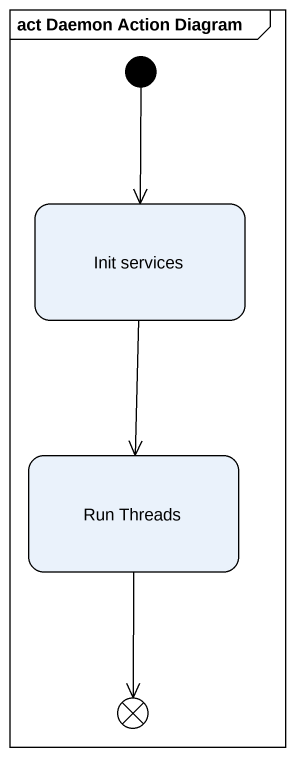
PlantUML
@startuml
mainframe act Daemon Action Diagram
hide empty description
state "Init services" as Init_services
state "Run Threads" as Run_Threads
state flowfinal1 <<end>>
[*] --> Init_services
Init_services --> Run_Threads
Run_Threads --> flowfinal1
@enduml
